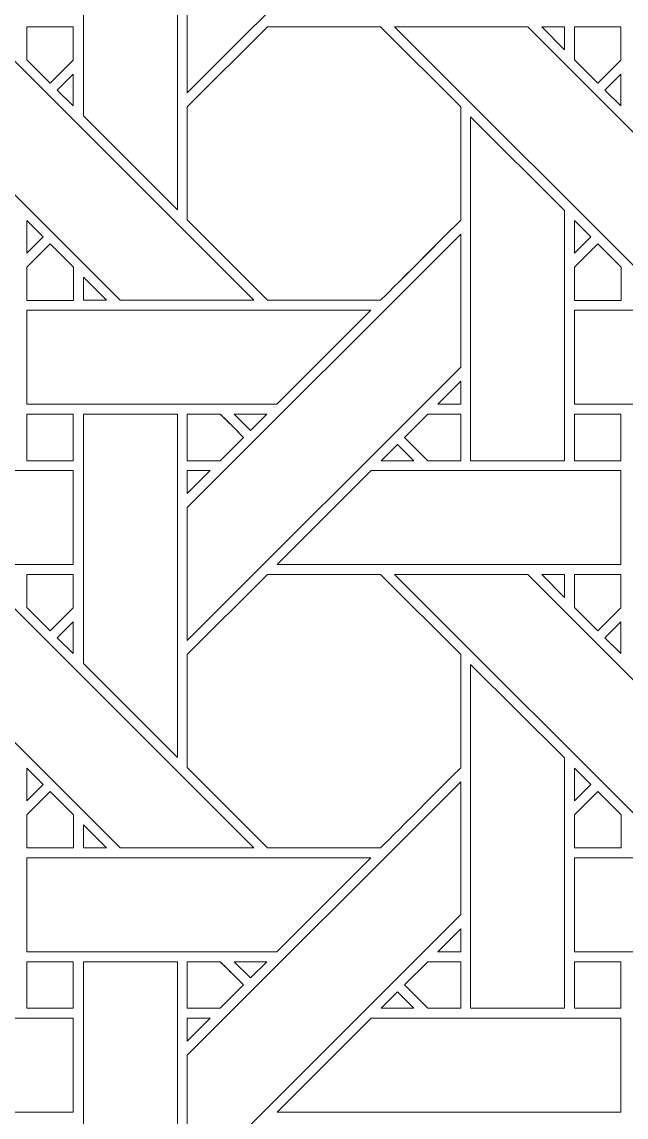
# Model space of a CAD drawing. Header units: inches. Extents: x 4.4 to 20.4, y 5.1 to 13.1.
# Drawn here: x 9.488 to 10.534, y 9.342 to 11.239 of the extents above; entities that cross this region are included whole.
import ezdxf

# ---------------------------------------------------------------- set-up
doc = ezdxf.new("R2010")
doc.units = ezdxf.units.IN
doc.header["$MEASUREMENT"] = 0
doc.layers.add('Design', color=7, linetype='Continuous', lineweight=0)

msp = doc.modelspace()

# ---------------------------------------------------------------- linework, layer by layer
at = {"layer": 'Design'}
for points, knots in [([(4.3829, 13.0948), (4.3829, 13.0948), (4.3829, 5.0948), (4.3829, 5.0948), (4.3829, 5.0948), (20.3829, 5.0948), (20.3829, 5.0948), (20.3829, 5.0948), (20.3829, 13.0948), (20.3829, 13.0948), (20.3829, 13.0948), (4.3829, 13.0948), (4.3829, 13.0948)], [0, 0, 0, 0, 1, 1, 1, 2, 2, 2, 3, 3, 3, 4, 4, 4, 4]), ([(5.0119, 5.7183), (5.0119, 5.7183), (19.7539, 5.7183), (19.7539, 5.7183), (19.7539, 5.7183), (19.7539, 12.4753), (19.7539, 12.4753), (19.7539, 12.4753), (5.0119, 12.4753), (5.0119, 12.4753), (5.0119, 12.4753), (5.0119, 5.7183), (5.0119, 5.7183)], [0, 0, 0, 0, 1, 1, 1, 2, 2, 2, 3, 3, 3, 4, 4, 4, 4]), ([(10.2479, 11.5899), (10.2479, 11.5899), (9.7742, 11.1163), (9.7742, 11.1163), (9.7742, 11.1163), (9.7742, 11.3464), (9.7742, 11.3464), (9.7742, 11.3464), (10.2479, 11.82), (10.2479, 11.82), (10.2479, 11.82), (10.2479, 11.5899), (10.2479, 11.5899)], [0, 0, 0, 0, 1, 1, 1, 2, 2, 2, 3, 3, 3, 4, 4, 4, 4]), ([(9.5942, 11.0763), (9.5942, 11.0763), (9.5942, 11.5085), (9.5942, 11.5085), (9.5942, 11.5085), (9.7571, 11.5085), (9.7571, 11.5085), (9.7571, 11.5085), (9.7571, 10.9133), (9.7571, 10.9133), (9.7571, 10.9133), (9.5942, 11.0763), (9.5942, 11.0763)], [0, 0, 0, 0, 1, 1, 1, 2, 2, 2, 3, 3, 3, 4, 4, 4, 4]), ([(9.8892, 10.7569), (9.8892, 10.7569), (9.6582, 10.7569), (9.6582, 10.7569), (9.6582, 10.7569), (9.1846, 11.2306), (9.1846, 11.2306), (9.1846, 11.2306), (9.4156, 11.2306), (9.4156, 11.2306), (9.4156, 11.2306), (9.8892, 10.7569), (9.8892, 10.7569)], [0, 0, 0, 0, 1, 1, 1, 2, 2, 2, 3, 3, 3, 4, 4, 4, 4]), ([(9.4963, 11.1734), (9.4963, 11.1734), (9.4963, 11.2306), (9.4963, 11.2306), (9.4963, 11.2306), (9.5766, 11.2306), (9.5766, 11.2306), (9.5766, 11.2306), (9.5766, 11.173), (9.5766, 11.173), (9.5766, 11.173), (9.5366, 11.1331), (9.5366, 11.1331), (9.5366, 11.1331), (9.4963, 11.1734), (9.4963, 11.1734)], [0, 0, 0, 0, 1, 1, 1, 2, 2, 2, 3, 3, 3, 4, 4, 4, 5, 5, 5, 5]), ([(9.5766, 11.173), (9.5766, 11.173), (9.5366, 11.1331), (9.5366, 11.1331), (9.5366, 11.1331), (9.4963, 11.1734), (9.4963, 11.1734), (9.4963, 11.1734), (9.4963, 11.2306), (9.4963, 11.2306), (9.4963, 11.2306), (9.5766, 11.2306), (9.5766, 11.2306), (9.5766, 11.2306), (9.5766, 11.173), (9.5766, 11.173)], [0, 0, 0, 0, 1, 1, 1, 2, 2, 2, 3, 3, 3, 4, 4, 4, 5, 5, 5, 5]), ([(10.1091, 10.757), (10.1091, 10.757), (9.9134, 10.757), (9.9134, 10.757), (9.9134, 10.757), (9.7742, 10.8962), (9.7742, 10.8962), (9.7742, 10.8962), (9.7742, 11.0919), (9.7742, 11.0919), (9.7742, 11.0919), (9.9129, 11.2306), (9.9129, 11.2306), (9.9129, 11.2306), (10.1091, 11.2306), (10.1091, 11.2306), (10.1091, 11.2306), (10.2478, 11.0919), (10.2478, 11.0919), (10.2478, 11.0919), (10.2478, 10.8957), (10.2478, 10.8957), (10.23, 10.8777), (10.1181, 10.766), (10.1091, 10.757)], [0, 0, 0, 0, 1, 1, 1, 2, 2, 2, 3, 3, 3, 4, 4, 4, 5, 5, 5, 6, 6, 6, 7, 7, 7, 8, 8, 8, 8]), ([(10.1091, 11.2306), (10.1091, 11.2306), (10.2478, 11.0919), (10.2478, 11.0919), (10.2478, 11.0919), (10.2478, 10.8957), (10.2478, 10.8957), (10.2301, 10.8778), (10.1182, 10.7661), (10.1091, 10.757), (10.1091, 10.757), (9.9134, 10.757), (9.9134, 10.757), (9.9134, 10.757), (9.7742, 10.8962), (9.7742, 10.8962), (9.7742, 10.8962), (9.7742, 11.0919), (9.7742, 11.0919), (9.7742, 11.0919), (9.9129, 11.2306), (9.9129, 11.2306), (9.9129, 11.2306), (10.1091, 11.2306), (10.1091, 11.2306)], [0, 0, 0, 0, 1, 1, 1, 2, 2, 2, 3, 3, 3, 4, 4, 4, 5, 5, 5, 6, 6, 6, 7, 7, 7, 8, 8, 8, 8]), ([(10.838, 10.7569), (10.838, 10.7569), (10.6069, 10.7569), (10.6069, 10.7569), (10.6069, 10.7569), (10.1334, 11.2306), (10.1334, 11.2306), (10.1334, 11.2306), (10.3643, 11.2306), (10.3643, 11.2306), (10.3643, 11.2306), (10.838, 10.7569), (10.838, 10.7569)], [0, 0, 0, 0, 1, 1, 1, 2, 2, 2, 3, 3, 3, 4, 4, 4, 4]), ([(10.3884, 11.2306), (10.3884, 11.2306), (10.4279, 11.2306), (10.4279, 11.2306), (10.4279, 11.2306), (10.4279, 11.1908), (10.4279, 11.1908), (10.4279, 11.1908), (10.3884, 11.2306), (10.3884, 11.2306)], [0, 0, 0, 0, 1, 1, 1, 2, 2, 2, 3, 3, 3, 3]), ([(10.5253, 11.2306), (10.5253, 11.2306), (10.5253, 11.173), (10.5253, 11.173), (10.5253, 11.173), (10.4854, 11.1331), (10.4854, 11.1331), (10.4854, 11.1331), (10.445, 11.1734), (10.445, 11.1734), (10.445, 11.1734), (10.445, 11.2306), (10.445, 11.2306), (10.445, 11.2306), (10.5253, 11.2306), (10.5253, 11.2306)], [0, 0, 0, 0, 1, 1, 1, 2, 2, 2, 3, 3, 3, 4, 4, 4, 5, 5, 5, 5]), ([(10.5253, 11.173), (10.5253, 11.173), (10.4854, 11.1331), (10.4854, 11.1331), (10.4854, 11.1331), (10.445, 11.1734), (10.445, 11.1734), (10.445, 11.1734), (10.445, 11.2306), (10.445, 11.2306), (10.445, 11.2306), (10.5253, 11.2306), (10.5253, 11.2306), (10.5253, 11.2306), (10.5253, 11.173), (10.5253, 11.173)], [0, 0, 0, 0, 1, 1, 1, 2, 2, 2, 3, 3, 3, 4, 4, 4, 5, 5, 5, 5]), ([(9.5766, 11.1488), (9.5766, 11.1488), (9.5766, 11.0936), (9.5766, 11.0936), (9.5766, 11.0936), (9.5488, 11.121), (9.5488, 11.121), (9.5488, 11.121), (9.5766, 11.1488), (9.5766, 11.1488)], [0, 0, 0, 0, 1, 1, 1, 2, 2, 2, 3, 3, 3, 3]), ([(10.5253, 11.1488), (10.5253, 11.1488), (10.5253, 11.0936), (10.5253, 11.0936), (10.5253, 11.0936), (10.4976, 11.121), (10.4976, 11.121), (10.4976, 11.121), (10.5253, 11.1488), (10.5253, 11.1488)], [0, 0, 0, 0, 1, 1, 1, 2, 2, 2, 3, 3, 3, 3]), ([(10.265, 10.4789), (10.265, 10.4789), (10.265, 11.0748), (10.265, 11.0748), (10.265, 11.0748), (10.4278, 10.9126), (10.4278, 10.9126), (10.4278, 10.9126), (10.4278, 10.4789), (10.4278, 10.4789), (10.4278, 10.4789), (10.265, 10.4789), (10.265, 10.4789)], [0, 0, 0, 0, 1, 1, 1, 2, 2, 2, 3, 3, 3, 4, 4, 4, 4]), ([(9.4964, 10.8384), (9.4964, 10.8384), (9.4964, 10.8951), (9.4964, 10.8951), (9.4964, 10.8951), (9.5246, 10.8666), (9.5246, 10.8666), (9.5246, 10.8666), (9.4964, 10.8384), (9.4964, 10.8384)], [0, 0, 0, 0, 1, 1, 1, 2, 2, 2, 3, 3, 3, 3]), ([(10.4451, 10.8384), (10.4451, 10.8384), (10.4451, 10.8952), (10.4451, 10.8952), (10.4451, 10.8952), (10.4733, 10.8666), (10.4733, 10.8666), (10.4733, 10.8666), (10.4451, 10.8384), (10.4451, 10.8384)], [0, 0, 0, 0, 1, 1, 1, 2, 2, 2, 3, 3, 3, 3]), ([(9.4963, 10.7567), (9.4963, 10.7567), (9.4963, 10.814), (9.4963, 10.814), (9.4963, 10.814), (9.5367, 10.8544), (9.5367, 10.8544), (9.5367, 10.8544), (9.577, 10.814), (9.577, 10.814), (9.577, 10.814), (9.577, 10.7567), (9.577, 10.7567), (9.577, 10.7567), (9.4963, 10.7567), (9.4963, 10.7567)], [0, 0, 0, 0, 1, 1, 1, 2, 2, 2, 3, 3, 3, 4, 4, 4, 5, 5, 5, 5]), ([(9.5367, 10.8544), (9.5367, 10.8544), (9.577, 10.814), (9.577, 10.814), (9.577, 10.814), (9.577, 10.7567), (9.577, 10.7567), (9.577, 10.7567), (9.4963, 10.7567), (9.4963, 10.7567), (9.4963, 10.7567), (9.4963, 10.814), (9.4963, 10.814), (9.4963, 10.814), (9.5367, 10.8544), (9.5367, 10.8544)], [0, 0, 0, 0, 1, 1, 1, 2, 2, 2, 3, 3, 3, 4, 4, 4, 5, 5, 5, 5]), ([(10.2479, 10.6412), (10.2479, 10.6412), (9.7742, 10.1675), (9.7742, 10.1675), (9.7742, 10.1675), (9.7742, 10.3976), (9.7742, 10.3976), (9.7742, 10.3976), (10.2479, 10.8712), (10.2479, 10.8712), (10.2479, 10.8712), (10.2479, 10.6412), (10.2479, 10.6412)], [0, 0, 0, 0, 1, 1, 1, 2, 2, 2, 3, 3, 3, 4, 4, 4, 4]), ([(10.4451, 10.7567), (10.4451, 10.7567), (10.4451, 10.814), (10.4451, 10.814), (10.4451, 10.814), (10.4854, 10.8544), (10.4854, 10.8544), (10.4854, 10.8544), (10.5257, 10.814), (10.5257, 10.814), (10.5257, 10.814), (10.5257, 10.7567), (10.5257, 10.7567), (10.5257, 10.7567), (10.4451, 10.7567), (10.4451, 10.7567)], [0, 0, 0, 0, 1, 1, 1, 2, 2, 2, 3, 3, 3, 4, 4, 4, 5, 5, 5, 5]), ([(10.4854, 10.8544), (10.4854, 10.8544), (10.5257, 10.814), (10.5257, 10.814), (10.5257, 10.814), (10.5257, 10.7567), (10.5257, 10.7567), (10.5257, 10.7567), (10.4451, 10.7567), (10.4451, 10.7567), (10.4451, 10.7567), (10.4451, 10.814), (10.4451, 10.814), (10.4451, 10.814), (10.4854, 10.8544), (10.4854, 10.8544)], [0, 0, 0, 0, 1, 1, 1, 2, 2, 2, 3, 3, 3, 4, 4, 4, 5, 5, 5, 5]), ([(9.5943, 10.7569), (9.5943, 10.7569), (9.5943, 10.7967), (9.5943, 10.7967), (9.5943, 10.7967), (9.634, 10.7569), (9.634, 10.7569), (9.634, 10.7569), (9.5943, 10.7569), (9.5943, 10.7569)], [0, 0, 0, 0, 1, 1, 1, 2, 2, 2, 3, 3, 3, 3]), ([(10.0921, 10.7397), (10.0921, 10.7397), (9.9293, 10.577), (9.9293, 10.577), (9.9293, 10.577), (9.4964, 10.577), (9.4964, 10.577), (9.4964, 10.577), (9.4964, 10.7397), (9.4964, 10.7397), (9.4964, 10.7397), (10.0921, 10.7397), (10.0921, 10.7397)], [0, 0, 0, 0, 1, 1, 1, 2, 2, 2, 3, 3, 3, 4, 4, 4, 4]), ([(11.0408, 10.7397), (11.0408, 10.7397), (10.8781, 10.577), (10.8781, 10.577), (10.8781, 10.577), (10.4451, 10.577), (10.4451, 10.577), (10.4451, 10.577), (10.4451, 10.7397), (10.4451, 10.7397), (10.4451, 10.7397), (11.0408, 10.7397), (11.0408, 10.7397)], [0, 0, 0, 0, 1, 1, 1, 2, 2, 2, 3, 3, 3, 4, 4, 4, 4]), ([(10.2479, 10.577), (10.2479, 10.577), (10.2081, 10.577), (10.2081, 10.577), (10.2081, 10.577), (10.2479, 10.6168), (10.2479, 10.6168), (10.2479, 10.6168), (10.2479, 10.577), (10.2479, 10.577)], [0, 0, 0, 0, 1, 1, 1, 2, 2, 2, 3, 3, 3, 3]), ([(9.4963, 10.479), (9.4963, 10.479), (9.4963, 10.5598), (9.4963, 10.5598), (9.4963, 10.5598), (9.5766, 10.5598), (9.5766, 10.5598), (9.5766, 10.5598), (9.5766, 10.479), (9.5766, 10.479), (9.5766, 10.479), (9.4963, 10.479), (9.4963, 10.479)], [0, 0, 0, 0, 1, 1, 1, 2, 2, 2, 3, 3, 3, 4, 4, 4, 4]), ([(9.5766, 10.5598), (9.5766, 10.5598), (9.5766, 10.479), (9.5766, 10.479), (9.5766, 10.479), (9.4963, 10.479), (9.4963, 10.479), (9.4963, 10.479), (9.4963, 10.5598), (9.4963, 10.5598), (9.4963, 10.5598), (9.5766, 10.5598), (9.5766, 10.5598)], [0, 0, 0, 0, 1, 1, 1, 2, 2, 2, 3, 3, 3, 4, 4, 4, 4]), ([(9.5942, 10.1275), (9.5942, 10.1275), (9.5942, 10.5597), (9.5942, 10.5597), (9.5942, 10.5597), (9.7571, 10.5597), (9.7571, 10.5597), (9.7571, 10.5597), (9.7571, 9.9646), (9.7571, 9.9646), (9.7571, 9.9646), (9.5942, 10.1275), (9.5942, 10.1275)], [0, 0, 0, 0, 1, 1, 1, 2, 2, 2, 3, 3, 3, 4, 4, 4, 4]), ([(9.7742, 10.479), (9.7742, 10.479), (9.7742, 10.5598), (9.7742, 10.5598), (9.7742, 10.5598), (9.8313, 10.5598), (9.8313, 10.5598), (9.8364, 10.5546), (9.8672, 10.5238), (9.8716, 10.5194), (9.8716, 10.5194), (9.8312, 10.479), (9.8312, 10.479), (9.8312, 10.479), (9.7742, 10.479), (9.7742, 10.479)], [0, 0, 0, 0, 1, 1, 1, 2, 2, 2, 3, 3, 3, 4, 4, 4, 5, 5, 5, 5]), ([(9.8558, 10.5352), (9.8558, 10.5352), (9.8716, 10.5194), (9.8716, 10.5194), (9.8716, 10.5194), (9.8312, 10.479), (9.8312, 10.479), (9.8312, 10.479), (9.7742, 10.479), (9.7742, 10.479), (9.7742, 10.479), (9.7742, 10.5598), (9.7742, 10.5598), (9.7742, 10.5598), (9.8313, 10.5598), (9.8313, 10.5598), (9.8366, 10.5544), (9.8465, 10.5445), (9.8558, 10.5352)], [0, 0, 0, 0, 1, 1, 1, 2, 2, 2, 3, 3, 3, 4, 4, 4, 5, 5, 5, 6, 6, 6, 6]), ([(9.8556, 10.5597), (9.8556, 10.5597), (9.9121, 10.5597), (9.9121, 10.5597), (9.9121, 10.5597), (9.8838, 10.5315), (9.8838, 10.5315), (9.8838, 10.5315), (9.8556, 10.5597), (9.8556, 10.5597)], [0, 0, 0, 0, 1, 1, 1, 2, 2, 2, 3, 3, 3, 3]), ([(10.1907, 10.479), (10.1907, 10.479), (10.1504, 10.5194), (10.1504, 10.5194), (10.1504, 10.5194), (10.1908, 10.5598), (10.1908, 10.5598), (10.1908, 10.5598), (10.2479, 10.5598), (10.2479, 10.5598), (10.2479, 10.5598), (10.2479, 10.479), (10.2479, 10.479), (10.2479, 10.479), (10.1907, 10.479), (10.1907, 10.479)], [0, 0, 0, 0, 1, 1, 1, 2, 2, 2, 3, 3, 3, 4, 4, 4, 5, 5, 5, 5]), ([(10.1504, 10.5194), (10.1504, 10.5194), (10.1908, 10.5598), (10.1908, 10.5598), (10.1908, 10.5598), (10.2479, 10.5598), (10.2479, 10.5598), (10.2479, 10.5598), (10.2479, 10.479), (10.2479, 10.479), (10.2479, 10.479), (10.1907, 10.479), (10.1907, 10.479), (10.1907, 10.479), (10.1504, 10.5194), (10.1504, 10.5194)], [0, 0, 0, 0, 1, 1, 1, 2, 2, 2, 3, 3, 3, 4, 4, 4, 5, 5, 5, 5]), ([(10.4451, 10.479), (10.4451, 10.479), (10.4451, 10.5598), (10.4451, 10.5598), (10.4451, 10.5598), (10.5253, 10.5598), (10.5253, 10.5598), (10.5253, 10.5598), (10.5253, 10.479), (10.5253, 10.479), (10.5253, 10.479), (10.4451, 10.479), (10.4451, 10.479)], [0, 0, 0, 0, 1, 1, 1, 2, 2, 2, 3, 3, 3, 4, 4, 4, 4]), ([(10.5253, 10.5598), (10.5253, 10.5598), (10.5253, 10.479), (10.5253, 10.479), (10.5253, 10.479), (10.4451, 10.479), (10.4451, 10.479), (10.4451, 10.479), (10.4451, 10.5598), (10.4451, 10.5598), (10.4451, 10.5598), (10.5253, 10.5598), (10.5253, 10.5598)], [0, 0, 0, 0, 1, 1, 1, 2, 2, 2, 3, 3, 3, 4, 4, 4, 4]), ([(10.1666, 10.479), (10.1666, 10.479), (10.11, 10.479), (10.11, 10.479), (10.11, 10.479), (10.1383, 10.5072), (10.1383, 10.5072), (10.1383, 10.5072), (10.1666, 10.479), (10.1666, 10.479)], [0, 0, 0, 0, 1, 1, 1, 2, 2, 2, 3, 3, 3, 3]), ([(9.5766, 10.4618), (9.5766, 10.4618), (9.5766, 10.299), (9.5766, 10.299), (9.5766, 10.299), (8.9813, 10.299), (8.9813, 10.299), (8.9813, 10.299), (9.1442, 10.4618), (9.1442, 10.4618), (9.1442, 10.4618), (9.5766, 10.4618), (9.5766, 10.4618)], [0, 0, 0, 0, 1, 1, 1, 2, 2, 2, 3, 3, 3, 4, 4, 4, 4]), ([(9.814, 10.4618), (9.814, 10.4618), (9.7742, 10.422), (9.7742, 10.422), (9.7742, 10.422), (9.7742, 10.4618), (9.7742, 10.4618), (9.7742, 10.4618), (9.814, 10.4618), (9.814, 10.4618)], [0, 0, 0, 0, 1, 1, 1, 2, 2, 2, 3, 3, 3, 3]), ([(10.5253, 10.4618), (10.5253, 10.4618), (10.5253, 10.299), (10.5253, 10.299), (10.5253, 10.299), (9.9301, 10.299), (9.9301, 10.299), (9.9301, 10.299), (10.0929, 10.4618), (10.0929, 10.4618), (10.0929, 10.4618), (10.5253, 10.4618), (10.5253, 10.4618)], [0, 0, 0, 0, 1, 1, 1, 2, 2, 2, 3, 3, 3, 4, 4, 4, 4]), ([(9.8892, 9.8082), (9.8892, 9.8082), (9.6582, 9.8082), (9.6582, 9.8082), (9.6582, 9.8082), (9.1846, 10.2819), (9.1846, 10.2819), (9.1846, 10.2819), (9.4156, 10.2819), (9.4156, 10.2819), (9.4156, 10.2819), (9.8892, 9.8082), (9.8892, 9.8082)], [0, 0, 0, 0, 1, 1, 1, 2, 2, 2, 3, 3, 3, 4, 4, 4, 4]), ([(9.4963, 10.2247), (9.4963, 10.2247), (9.4963, 10.2819), (9.4963, 10.2819), (9.4963, 10.2819), (9.5766, 10.2819), (9.5766, 10.2819), (9.5766, 10.2819), (9.5766, 10.2243), (9.5766, 10.2243), (9.5766, 10.2243), (9.5366, 10.1843), (9.5366, 10.1843), (9.5366, 10.1843), (9.4963, 10.2247), (9.4963, 10.2247)], [0, 0, 0, 0, 1, 1, 1, 2, 2, 2, 3, 3, 3, 4, 4, 4, 5, 5, 5, 5]), ([(9.5766, 10.2243), (9.5766, 10.2243), (9.5366, 10.1843), (9.5366, 10.1843), (9.5366, 10.1843), (9.4963, 10.2247), (9.4963, 10.2247), (9.4963, 10.2247), (9.4963, 10.2819), (9.4963, 10.2819), (9.4963, 10.2819), (9.5766, 10.2819), (9.5766, 10.2819), (9.5766, 10.2819), (9.5766, 10.2243), (9.5766, 10.2243)], [0, 0, 0, 0, 1, 1, 1, 2, 2, 2, 3, 3, 3, 4, 4, 4, 5, 5, 5, 5]), ([(10.1091, 9.8083), (10.1091, 9.8083), (9.9134, 9.8083), (9.9134, 9.8083), (9.9134, 9.8083), (9.7742, 9.9475), (9.7742, 9.9475), (9.7742, 9.9475), (9.7742, 10.1432), (9.7742, 10.1432), (9.7742, 10.1432), (9.9129, 10.2819), (9.9129, 10.2819), (9.9129, 10.2819), (10.1091, 10.2819), (10.1091, 10.2819), (10.1091, 10.2819), (10.2478, 10.1432), (10.2478, 10.1432), (10.2478, 10.1432), (10.2478, 9.9469), (10.2478, 9.9469), (10.23, 9.929), (10.1181, 9.8173), (10.1091, 9.8083)], [0, 0, 0, 0, 1, 1, 1, 2, 2, 2, 3, 3, 3, 4, 4, 4, 5, 5, 5, 6, 6, 6, 7, 7, 7, 8, 8, 8, 8]), ([(10.2478, 10.1432), (10.2478, 10.1432), (10.2478, 9.9469), (10.2478, 9.9469), (10.23, 9.9289), (10.1181, 9.8172), (10.1091, 9.8083), (10.1091, 9.8083), (9.9134, 9.8083), (9.9134, 9.8083), (9.9134, 9.8083), (9.7742, 9.9475), (9.7742, 9.9475), (9.7742, 9.9475), (9.7742, 10.1432), (9.7742, 10.1432), (9.7742, 10.1432), (9.9129, 10.2819), (9.9129, 10.2819), (9.9129, 10.2819), (10.1091, 10.2819), (10.1091, 10.2819), (10.1091, 10.2819), (10.2478, 10.1432), (10.2478, 10.1432)], [0, 0, 0, 0, 1, 1, 1, 2, 2, 2, 3, 3, 3, 4, 4, 4, 5, 5, 5, 6, 6, 6, 7, 7, 7, 8, 8, 8, 8]), ([(10.838, 9.8082), (10.838, 9.8082), (10.6069, 9.8082), (10.6069, 9.8082), (10.6069, 9.8082), (10.1334, 10.2819), (10.1334, 10.2819), (10.1334, 10.2819), (10.3643, 10.2819), (10.3643, 10.2819), (10.3643, 10.2819), (10.838, 9.8082), (10.838, 9.8082)], [0, 0, 0, 0, 1, 1, 1, 2, 2, 2, 3, 3, 3, 4, 4, 4, 4]), ([(10.3884, 10.2819), (10.3884, 10.2819), (10.4279, 10.2819), (10.4279, 10.2819), (10.4279, 10.2819), (10.4279, 10.242), (10.4279, 10.242), (10.4279, 10.242), (10.3884, 10.2819), (10.3884, 10.2819)], [0, 0, 0, 0, 1, 1, 1, 2, 2, 2, 3, 3, 3, 3]), ([(10.5253, 10.2819), (10.5253, 10.2819), (10.5253, 10.2243), (10.5253, 10.2243), (10.5253, 10.2243), (10.4854, 10.1843), (10.4854, 10.1843), (10.4854, 10.1843), (10.445, 10.2247), (10.445, 10.2247), (10.445, 10.2247), (10.445, 10.2819), (10.445, 10.2819), (10.445, 10.2819), (10.5253, 10.2819), (10.5253, 10.2819)], [0, 0, 0, 0, 1, 1, 1, 2, 2, 2, 3, 3, 3, 4, 4, 4, 5, 5, 5, 5]), ([(10.5253, 10.2243), (10.5253, 10.2243), (10.4854, 10.1843), (10.4854, 10.1843), (10.4854, 10.1843), (10.445, 10.2247), (10.445, 10.2247), (10.445, 10.2247), (10.445, 10.2819), (10.445, 10.2819), (10.445, 10.2819), (10.5253, 10.2819), (10.5253, 10.2819), (10.5253, 10.2819), (10.5253, 10.2243), (10.5253, 10.2243)], [0, 0, 0, 0, 1, 1, 1, 2, 2, 2, 3, 3, 3, 4, 4, 4, 5, 5, 5, 5]), ([(9.5766, 10.2), (9.5766, 10.2), (9.5766, 10.1449), (9.5766, 10.1449), (9.5766, 10.1449), (9.5488, 10.1723), (9.5488, 10.1723), (9.5488, 10.1723), (9.5766, 10.2), (9.5766, 10.2)], [0, 0, 0, 0, 1, 1, 1, 2, 2, 2, 3, 3, 3, 3]), ([(10.5253, 10.2), (10.5253, 10.2), (10.5253, 10.1449), (10.5253, 10.1449), (10.5253, 10.1449), (10.4976, 10.1723), (10.4976, 10.1723), (10.4976, 10.1723), (10.5253, 10.2), (10.5253, 10.2)], [0, 0, 0, 0, 1, 1, 1, 2, 2, 2, 3, 3, 3, 3]), ([(10.265, 9.5302), (10.265, 9.5302), (10.265, 10.1261), (10.265, 10.1261), (10.265, 10.1261), (10.4278, 9.9639), (10.4278, 9.9639), (10.4278, 9.9639), (10.4278, 9.5302), (10.4278, 9.5302), (10.4278, 9.5302), (10.265, 9.5302), (10.265, 9.5302)], [0, 0, 0, 0, 1, 1, 1, 2, 2, 2, 3, 3, 3, 4, 4, 4, 4]), ([(9.4964, 9.8897), (9.4964, 9.8897), (9.4964, 9.9464), (9.4964, 9.9464), (9.4964, 9.9464), (9.5246, 9.9178), (9.5246, 9.9178), (9.5246, 9.9178), (9.4964, 9.8897), (9.4964, 9.8897)], [0, 0, 0, 0, 1, 1, 1, 2, 2, 2, 3, 3, 3, 3]), ([(10.4451, 9.8897), (10.4451, 9.8897), (10.4451, 9.9464), (10.4451, 9.9464), (10.4451, 9.9464), (10.4733, 9.9178), (10.4733, 9.9178), (10.4733, 9.9178), (10.4451, 9.8897), (10.4451, 9.8897)], [0, 0, 0, 0, 1, 1, 1, 2, 2, 2, 3, 3, 3, 3]), ([(9.4963, 9.808), (9.4963, 9.808), (9.4963, 9.8653), (9.4963, 9.8653), (9.4963, 9.8653), (9.5367, 9.9056), (9.5367, 9.9056), (9.5367, 9.9056), (9.577, 9.8653), (9.577, 9.8653), (9.577, 9.8653), (9.577, 9.808), (9.577, 9.808), (9.577, 9.808), (9.4963, 9.808), (9.4963, 9.808)], [0, 0, 0, 0, 1, 1, 1, 2, 2, 2, 3, 3, 3, 4, 4, 4, 5, 5, 5, 5]), ([(9.5367, 9.9056), (9.5367, 9.9056), (9.577, 9.8653), (9.577, 9.8653), (9.577, 9.8653), (9.577, 9.808), (9.577, 9.808), (9.577, 9.808), (9.4963, 9.808), (9.4963, 9.808), (9.4963, 9.808), (9.4963, 9.8653), (9.4963, 9.8653), (9.4963, 9.8653), (9.5367, 9.9056), (9.5367, 9.9056)], [0, 0, 0, 0, 1, 1, 1, 2, 2, 2, 3, 3, 3, 4, 4, 4, 5, 5, 5, 5]), ([(10.2479, 9.6925), (10.2479, 9.6925), (9.7742, 9.2188), (9.7742, 9.2188), (9.7742, 9.2188), (9.7742, 9.4489), (9.7742, 9.4489), (9.7742, 9.4489), (10.2479, 9.9225), (10.2479, 9.9225), (10.2479, 9.9225), (10.2479, 9.6925), (10.2479, 9.6925)], [0, 0, 0, 0, 1, 1, 1, 2, 2, 2, 3, 3, 3, 4, 4, 4, 4]), ([(10.4451, 9.808), (10.4451, 9.808), (10.4451, 9.8653), (10.4451, 9.8653), (10.4451, 9.8653), (10.4854, 9.9056), (10.4854, 9.9056), (10.4854, 9.9056), (10.5257, 9.8653), (10.5257, 9.8653), (10.5257, 9.8653), (10.5257, 9.808), (10.5257, 9.808), (10.5257, 9.808), (10.4451, 9.808), (10.4451, 9.808)], [0, 0, 0, 0, 1, 1, 1, 2, 2, 2, 3, 3, 3, 4, 4, 4, 5, 5, 5, 5]), ([(10.4854, 9.9056), (10.4854, 9.9056), (10.5257, 9.8653), (10.5257, 9.8653), (10.5257, 9.8653), (10.5257, 9.808), (10.5257, 9.808), (10.5257, 9.808), (10.4451, 9.808), (10.4451, 9.808), (10.4451, 9.808), (10.4451, 9.8653), (10.4451, 9.8653), (10.4451, 9.8653), (10.4854, 9.9056), (10.4854, 9.9056)], [0, 0, 0, 0, 1, 1, 1, 2, 2, 2, 3, 3, 3, 4, 4, 4, 5, 5, 5, 5]), ([(9.5943, 9.8082), (9.5943, 9.8082), (9.5943, 9.848), (9.5943, 9.848), (9.5943, 9.848), (9.634, 9.8082), (9.634, 9.8082), (9.634, 9.8082), (9.5943, 9.8082), (9.5943, 9.8082)], [0, 0, 0, 0, 1, 1, 1, 2, 2, 2, 3, 3, 3, 3]), ([(10.0921, 9.791), (10.0921, 9.791), (9.9293, 9.6283), (9.9293, 9.6283), (9.9293, 9.6283), (9.4964, 9.6283), (9.4964, 9.6283), (9.4964, 9.6283), (9.4964, 9.791), (9.4964, 9.791), (9.4964, 9.791), (10.0921, 9.791), (10.0921, 9.791)], [0, 0, 0, 0, 1, 1, 1, 2, 2, 2, 3, 3, 3, 4, 4, 4, 4]), ([(11.0408, 9.791), (11.0408, 9.791), (10.8781, 9.6283), (10.8781, 9.6283), (10.8781, 9.6283), (10.4451, 9.6283), (10.4451, 9.6283), (10.4451, 9.6283), (10.4451, 9.791), (10.4451, 9.791), (10.4451, 9.791), (11.0408, 9.791), (11.0408, 9.791)], [0, 0, 0, 0, 1, 1, 1, 2, 2, 2, 3, 3, 3, 4, 4, 4, 4]), ([(10.2479, 9.6283), (10.2479, 9.6283), (10.2081, 9.6283), (10.2081, 9.6283), (10.2081, 9.6283), (10.2479, 9.6681), (10.2479, 9.6681), (10.2479, 9.6681), (10.2479, 9.6283), (10.2479, 9.6283)], [0, 0, 0, 0, 1, 1, 1, 2, 2, 2, 3, 3, 3, 3]), ([(9.4963, 9.5302), (9.4963, 9.5302), (9.4963, 9.611), (9.4963, 9.611), (9.4963, 9.611), (9.5766, 9.611), (9.5766, 9.611), (9.5766, 9.611), (9.5766, 9.5302), (9.5766, 9.5302), (9.5766, 9.5302), (9.4963, 9.5302), (9.4963, 9.5302)], [0, 0, 0, 0, 1, 1, 1, 2, 2, 2, 3, 3, 3, 4, 4, 4, 4]), ([(9.5766, 9.611), (9.5766, 9.611), (9.5766, 9.5302), (9.5766, 9.5302), (9.5766, 9.5302), (9.4963, 9.5302), (9.4963, 9.5302), (9.4963, 9.5302), (9.4963, 9.611), (9.4963, 9.611), (9.4963, 9.611), (9.5766, 9.611), (9.5766, 9.611)], [0, 0, 0, 0, 1, 1, 1, 2, 2, 2, 3, 3, 3, 4, 4, 4, 4]), ([(9.5942, 9.1788), (9.5942, 9.1788), (9.5942, 9.611), (9.5942, 9.611), (9.5942, 9.611), (9.7571, 9.611), (9.7571, 9.611), (9.7571, 9.611), (9.7571, 9.0159), (9.7571, 9.0159), (9.7571, 9.0159), (9.5942, 9.1788), (9.5942, 9.1788)], [0, 0, 0, 0, 1, 1, 1, 2, 2, 2, 3, 3, 3, 4, 4, 4, 4]), ([(9.7742, 9.5303), (9.7742, 9.5303), (9.7742, 9.611), (9.7742, 9.611), (9.7742, 9.611), (9.8313, 9.611), (9.8313, 9.611), (9.8364, 9.6059), (9.8672, 9.5751), (9.8716, 9.5707), (9.8716, 9.5707), (9.8312, 9.5303), (9.8312, 9.5303), (9.8312, 9.5303), (9.7742, 9.5303), (9.7742, 9.5303)], [0, 0, 0, 0, 1, 1, 1, 2, 2, 2, 3, 3, 3, 4, 4, 4, 5, 5, 5, 5]), ([(9.8557, 9.5865), (9.8557, 9.5865), (9.8716, 9.5707), (9.8716, 9.5707), (9.8716, 9.5707), (9.8312, 9.5303), (9.8312, 9.5303), (9.8312, 9.5303), (9.7742, 9.5303), (9.7742, 9.5303), (9.7742, 9.5303), (9.7742, 9.611), (9.7742, 9.611), (9.7742, 9.611), (9.8313, 9.611), (9.8313, 9.611), (9.8366, 9.6057), (9.8465, 9.5958), (9.8557, 9.5865)], [0, 0, 0, 0, 1, 1, 1, 2, 2, 2, 3, 3, 3, 4, 4, 4, 5, 5, 5, 6, 6, 6, 6]), ([(9.8556, 9.611), (9.8556, 9.611), (9.9121, 9.611), (9.9121, 9.611), (9.9121, 9.611), (9.8838, 9.5828), (9.8838, 9.5828), (9.8838, 9.5828), (9.8556, 9.611), (9.8556, 9.611)], [0, 0, 0, 0, 1, 1, 1, 2, 2, 2, 3, 3, 3, 3]), ([(10.1907, 9.5302), (10.1907, 9.5302), (10.1504, 9.5706), (10.1504, 9.5706), (10.1504, 9.5706), (10.1908, 9.611), (10.1908, 9.611), (10.1908, 9.611), (10.2479, 9.611), (10.2479, 9.611), (10.2479, 9.611), (10.2479, 9.5302), (10.2479, 9.5302), (10.2479, 9.5302), (10.1907, 9.5302), (10.1907, 9.5302)], [0, 0, 0, 0, 1, 1, 1, 2, 2, 2, 3, 3, 3, 4, 4, 4, 5, 5, 5, 5]), ([(10.1504, 9.5706), (10.1504, 9.5706), (10.1908, 9.611), (10.1908, 9.611), (10.1908, 9.611), (10.2479, 9.611), (10.2479, 9.611), (10.2479, 9.611), (10.2479, 9.5302), (10.2479, 9.5302), (10.2479, 9.5302), (10.1907, 9.5302), (10.1907, 9.5302), (10.1907, 9.5302), (10.1504, 9.5706), (10.1504, 9.5706)], [0, 0, 0, 0, 1, 1, 1, 2, 2, 2, 3, 3, 3, 4, 4, 4, 5, 5, 5, 5]), ([(10.4451, 9.5302), (10.4451, 9.5302), (10.4451, 9.611), (10.4451, 9.611), (10.4451, 9.611), (10.5253, 9.611), (10.5253, 9.611), (10.5253, 9.611), (10.5253, 9.5302), (10.5253, 9.5302), (10.5253, 9.5302), (10.4451, 9.5302), (10.4451, 9.5302)], [0, 0, 0, 0, 1, 1, 1, 2, 2, 2, 3, 3, 3, 4, 4, 4, 4]), ([(10.5253, 9.611), (10.5253, 9.611), (10.5253, 9.5302), (10.5253, 9.5302), (10.5253, 9.5302), (10.4451, 9.5302), (10.4451, 9.5302), (10.4451, 9.5302), (10.4451, 9.611), (10.4451, 9.611), (10.4451, 9.611), (10.5253, 9.611), (10.5253, 9.611)], [0, 0, 0, 0, 1, 1, 1, 2, 2, 2, 3, 3, 3, 4, 4, 4, 4]), ([(10.1666, 9.5302), (10.1666, 9.5302), (10.11, 9.5302), (10.11, 9.5302), (10.11, 9.5302), (10.1383, 9.5585), (10.1383, 9.5585), (10.1383, 9.5585), (10.1666, 9.5302), (10.1666, 9.5302)], [0, 0, 0, 0, 1, 1, 1, 2, 2, 2, 3, 3, 3, 3]), ([(9.5766, 9.5131), (9.5766, 9.5131), (9.5766, 9.3503), (9.5766, 9.3503), (9.5766, 9.3503), (8.9813, 9.3503), (8.9813, 9.3503), (8.9813, 9.3503), (9.1442, 9.5131), (9.1442, 9.5131), (9.1442, 9.5131), (9.5766, 9.5131), (9.5766, 9.5131)], [0, 0, 0, 0, 1, 1, 1, 2, 2, 2, 3, 3, 3, 4, 4, 4, 4]), ([(9.814, 9.5131), (9.814, 9.5131), (9.7742, 9.4733), (9.7742, 9.4733), (9.7742, 9.4733), (9.7742, 9.5131), (9.7742, 9.5131), (9.7742, 9.5131), (9.814, 9.5131), (9.814, 9.5131)], [0, 0, 0, 0, 1, 1, 1, 2, 2, 2, 3, 3, 3, 3]), ([(10.5253, 9.5131), (10.5253, 9.5131), (10.5253, 9.3503), (10.5253, 9.3503), (10.5253, 9.3503), (9.93, 9.3503), (9.93, 9.3503), (9.93, 9.3503), (10.0929, 9.5131), (10.0929, 9.5131), (10.0929, 9.5131), (10.5253, 9.5131), (10.5253, 9.5131)], [0, 0, 0, 0, 1, 1, 1, 2, 2, 2, 3, 3, 3, 4, 4, 4, 4])]:
    msp.add_open_spline(points, degree=3, knots=knots, dxfattribs=at)

doc.saveas('drawing.dxf')
